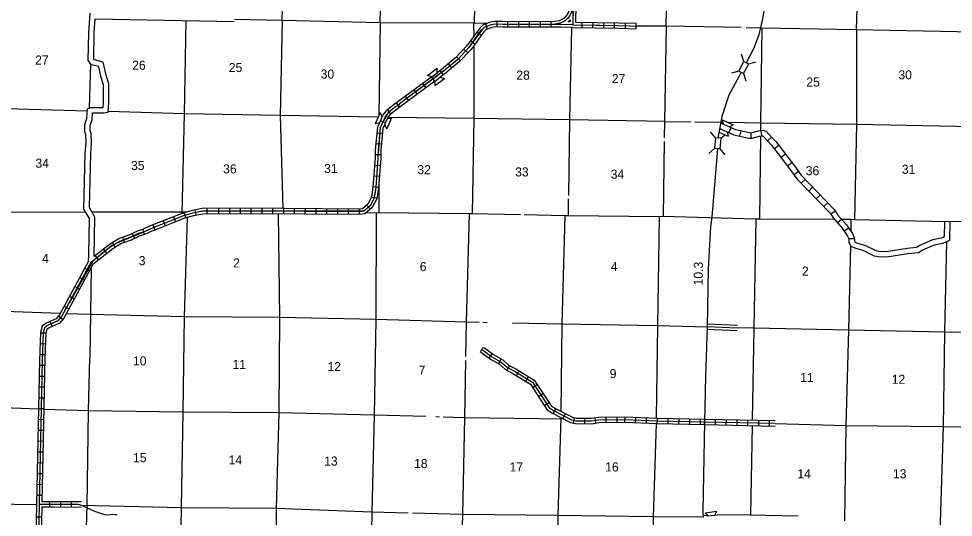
# Model space of a CAD drawing. Extents: x 949579 to 1405056, y 15751001 to 16136518.
# Drawn here: x 1140609 to 1192169, y 15782114 to 15809602 of the extents above; entities that cross this region are included whole.
import ezdxf

# ---------------------------------------------------------------- set-up
doc = ezdxf.new("R2010")
doc.units = 0
for name, color, linetype in [('L11', 7, 'Continuous'), ('L13', 7, 'Continuous'), ('L14', 7, 'Continuous'), ('L18', 7, 'Continuous'), ('L28', 7, 'Continuous'), ('L3', 7, 'Continuous'), ('L8', 7, 'Continuous'), ('L9', 7, 'Continuous')]:
    doc.layers.add(name, color=color, linetype=linetype)

msp = doc.modelspace()

# ---------------------------------------------------------------- linework, layer by layer
at = {"layer": 'L11'}
for p, q in [((1144831, 15809599), (1152505, 15809456)), ((1178363, 15782256), (1178645, 15782188))]:
    msp.add_line(p, q, dxfattribs=at)
for points in [[(1145262, 15804705), (1145286, 15804999), (1145282, 15805963), (1145147, 15806417), (1145022, 15806969), (1144622, 15807068), (1144445, 15807294), (1144478, 15808818), (1144550, 15809904)], [(1145543, 15804458), (1145586, 15804987), (1145582, 15806007), (1145438, 15806493), (1145274, 15807215), (1144795, 15807334), (1144747, 15807395), (1144778, 15808805), (1144831, 15809599)], [(1144282, 15802164), (1144328, 15802742), (1144315, 15803212), (1144259, 15803373), (1144258, 15803763), (1144367, 15804108), (1144390, 15804433), (1144410, 15804642), (1144581, 15804711), (1145262, 15804705)], [(1144582, 15802148), (1144628, 15802735), (1144613, 15803266), (1144559, 15803424), (1144558, 15803717), (1144664, 15804051), (1144689, 15804409), (1144690, 15804410), (1145327, 15804404), (1145543, 15804458)], [(1144463, 15796233), (1144478, 15796588), (1144513, 15798586), (1144208, 15799110), (1144282, 15802164)], [(1144776, 15796487), (1144815, 15798664), (1144510, 15799187), (1144582, 15802148)], [(1191679, 15798401), (1191659, 15797616)], [(1191979, 15798393), (1191953, 15797380)], [(1191659, 15797616), (1191604, 15797546), (1191501, 15797497), (1191027, 15797407), (1190328, 15797101), (1190146, 15796985), (1189627, 15796941), (1188472, 15796757), (1188066, 15796765), (1187916, 15796796), (1187311, 15797097), (1186898, 15797216), (1186742, 15797277)], [(1191953, 15797380), (1191595, 15797210), (1191116, 15797119), (1190469, 15796836), (1190245, 15796693), (1189663, 15796643), (1188493, 15796457), (1188033, 15796466), (1187818, 15796510), (1187202, 15796816), (1186802, 15796931), (1186511, 15797045)], [(1178585, 15792490), (1180243, 15792414)], [(1178599, 15792789), (1180256, 15792714)], [(1179007, 15782232), (1179279, 15782265), (1180956, 15782256), (1183606, 15782202)]]:
    msp.add_lwpolyline(points, dxfattribs=at)
at = {"layer": 'L13'}
for p, q in [((1160559, 15809377), (1160476, 15804266)), ((1165708, 15809362), (1165709, 15808617)), ((1144570, 15807135), (1144494, 15804676)), ((1181530, 15803136), (1181468, 15798549)), ((1160471, 15800399), (1160470, 15798893)), ((1149843, 15798935), (1144659, 15798932)), ((1186523, 15798527), (1186510, 15797899)), ((1144566, 15793286), (1143230, 15793334)), ((1181065, 15787171), (1180989, 15782255)), ((1144364, 15782756), (1144246, 15777677))]:
    msp.add_line(p, q, dxfattribs=at)
for points in [[(1160559, 15809377), (1160687, 15814726), (1160745, 15819951)], [(1176329, 15809187), (1176447, 15814470), (1176572, 15819380)], [(1186835, 15808989), (1186995, 15814312), (1187078, 15819496)], [(1155140, 15809496), (1155292, 15814819)], [(1165755, 15809362), (1165856, 15814611)], [(1149835, 15809506), (1149737, 15804355), (1149614, 15798869)], [(1166451, 15809343), (1165755, 15809362), (1160559, 15809377), (1155140, 15809496), (1152507, 15809562)], [(1155140, 15809496), (1155035, 15804258), (1155176, 15799134)], [(1171114, 15809117), (1170994, 15804036), (1170931, 15799863)], [(1180466, 15809109), (1176329, 15809187), (1174659, 15809195)], [(1176329, 15809187), (1176234, 15803914), (1176222, 15803039)], [(1210814, 15808594), (1208190, 15808627), (1202912, 15808710), (1197666, 15808767), (1192363, 15808876), (1186835, 15808989), (1181607, 15809088), (1180735, 15809104)], [(1181607, 15809088), (1181539, 15803851), (1181534, 15803440)], [(1186835, 15808989), (1186820, 15803771), (1186715, 15798511)], [(1165709, 15808114), (1165713, 15804099), (1165634, 15798846)], [(1144398, 15804512), (1139250, 15804648), (1134011, 15804720), (1128730, 15804816), (1125776, 15804885)], [(1160435, 15804171), (1155035, 15804258), (1149737, 15804355), (1145544, 15804479)], [(1177693, 15803897), (1176234, 15803914), (1176267, 15803939), (1170994, 15804036), (1165713, 15804099), (1160976, 15804164)], [(1179462, 15803876), (1177918, 15803894)], [(1210641, 15803420), (1208128, 15803478), (1202797, 15803582), (1197566, 15803604), (1192319, 15803667), (1186820, 15803771), (1181539, 15803851), (1179771, 15803872)], [(1176219, 15802837), (1176162, 15798695)], [(1144307, 15798939), (1139464, 15798920), (1139138, 15798927), (1134167, 15798933), (1133882, 15798932), (1128995, 15798929), (1128610, 15798953), (1125630, 15798955), (1123722, 15798992), (1120374, 15799101), (1118449, 15799155), (1115068, 15799231), (1113185, 15799269), (1109770, 15799378)], [(1170928, 15799663), (1170915, 15798742)], [(1149398, 15773658), (1149490, 15777399), (1149586, 15782643), (1149691, 15787912), (1149754, 15793173), (1149916, 15798644)], [(1154923, 15798836), (1154993, 15793126), (1154955, 15787866), (1154808, 15782597), (1154771, 15777286), (1154738, 15775342)], [(1168292, 15798792), (1165634, 15798846), (1165466, 15798838), (1160470, 15798893), (1160336, 15798884), (1159766, 15798892)], [(1160336, 15798884), (1160308, 15793013), (1160220, 15787753), (1160098, 15782400), (1159998, 15777000)], [(1165466, 15798838), (1165288, 15792866), (1165259, 15790976)], [(1185615, 15798531), (1181468, 15798549), (1181284, 15798557), (1176162, 15798695), (1175944, 15798678), (1170915, 15798742), (1170739, 15798741), (1168496, 15798787)], [(1170739, 15798741), (1170569, 15792761), (1170526, 15787949)], [(1175944, 15798678), (1175841, 15792664), (1175780, 15787589)], [(1181284, 15798557), (1181172, 15792543), (1181071, 15787471)], [(1201919, 15798288), (1197445, 15798335), (1196691, 15798341), (1192222, 15798415), (1191829, 15798397), (1186715, 15798511), (1186523, 15798527), (1186020, 15798529)], [(1186493, 15797092), (1186395, 15792430), (1186240, 15787160), (1186168, 15781925)], [(1191802, 15797308), (1191676, 15792325), (1191612, 15787106), (1191449, 15781837), (1191336, 15776567), (1191231, 15771290), (1191113, 15765845)], [(1144606, 15795869), (1144529, 15790878)], [(1142895, 15793346), (1139301, 15793475), (1134037, 15793555), (1128898, 15793710), (1123609, 15793798), (1118344, 15793920), (1113105, 15793949), (1109607, 15794050)], [(1166008, 15792852), (1165288, 15792866), (1160308, 15793013), (1154993, 15793126), (1149754, 15793173), (1144566, 15793286)], [(1166448, 15792843), (1166218, 15792847)], [(1178592, 15792602), (1175841, 15792664), (1170569, 15792761), (1167855, 15792815)], [(1201770, 15792199), (1196580, 15792286), (1191676, 15792325), (1186395, 15792430), (1181172, 15792543), (1180246, 15792564)], [(1144506, 15790878), (1144444, 15787975), (1144364, 15782756)], [(1165256, 15790759), (1165208, 15787597), (1165086, 15782269), (1164939, 15777075), (1164792, 15771756), (1164729, 15766487)], [(1141695, 15788075), (1139238, 15788164), (1133990, 15788286), (1128760, 15788407), (1126807, 15788431)], [(1163069, 15787664), (1160220, 15787753), (1154955, 15787866), (1149691, 15787912), (1144444, 15787975), (1141994, 15788064)], [(1163828, 15787640), (1163626, 15787646)], [(1170704, 15787523), (1165208, 15787597), (1164028, 15787634)], [(1170525, 15787614), (1170350, 15782214), (1170270, 15776937), (1170090, 15771659), (1170019, 15766424)], [(1175773, 15787289), (1175614, 15782143), (1175493, 15776849), (1175413, 15771613), (1175325, 15766319)], [(1201665, 15786988), (1196492, 15787017), (1191612, 15787106), (1186240, 15787160), (1182343, 15787265)], [(1141585, 15782803), (1139108, 15782845), (1133877, 15783058), (1128621, 15783188), (1128124, 15783190)], [(1162095, 15782347), (1160098, 15782400), (1154808, 15782597), (1149586, 15782643), (1144063, 15782763)], [(1178370, 15782128), (1175614, 15782143), (1170350, 15782214), (1165086, 15782269), (1162340, 15782341)]]:
    msp.add_lwpolyline(points, dxfattribs=at)
at = {"layer": 'L18'}
for p, q in [((1180617, 15807246), (1180493, 15807649)), ((1180339, 15806718), (1180617, 15807246)), ((1180602, 15806579), (1180881, 15807106)), ((1180617, 15807246), (1180881, 15807106)), ((1180881, 15807106), (1181284, 15807231)), ((1163159, 15806474), (1163692, 15806868)), ((1163397, 15806403), (1163159, 15806474)), ((1163397, 15806403), (1163691, 15806620)), ((1163575, 15806163), (1163868, 15806380)), ((1163691, 15806620), (1163692, 15806868)), ((1163868, 15806380), (1164106, 15806309)), ((1180339, 15806718), (1179936, 15806594)), ((1180339, 15806718), (1180602, 15806579)), ((1180602, 15806579), (1180727, 15806176)), ((1163573, 15805914), (1164106, 15806309)), ((1163575, 15806163), (1163573, 15805914)), ((1160542, 15804420), (1160280, 15803811)), ((1160666, 15804204), (1160542, 15804420)), ((1160522, 15803870), (1160280, 15803811)), ((1160666, 15804204), (1160522, 15803870)), ((1160940, 15804086), (1160796, 15803752)), ((1161182, 15804145), (1160920, 15803536)), ((1160940, 15804086), (1161182, 15804145)), ((1179428, 15804025), (1180033, 15803755)), ((1179483, 15803783), (1179428, 15804025)), ((1160796, 15803752), (1160920, 15803536)), ((1179048, 15803043), (1178775, 15803364)), ((1179241, 15803346), (1179749, 15803119)), ((1179361, 15803511), (1179259, 15803454)), ((1179361, 15803511), (1179694, 15803362)), ((1179483, 15803783), (1179816, 15803634)), ((1179694, 15803362), (1179749, 15803119)), ((1179816, 15803634), (1180033, 15803755)), ((1179048, 15803043), (1178999, 15802448)), ((1179345, 15803018), (1179048, 15803043)), ((1179345, 15803018), (1179296, 15802424)), ((1179345, 15803018), (1179562, 15803203)), ((1178999, 15802448), (1178677, 15802175)), ((1179296, 15802424), (1178999, 15802448)), ((1179296, 15802424), (1179569, 15802102)), ((1178473, 15782368), (1179131, 15782447)), ((1178645, 15782188), (1178473, 15782368)), ((1178645, 15782188), (1179007, 15782232)), ((1179007, 15782232), (1179131, 15782447))]:
    msp.add_line(p, q, dxfattribs=at)
at = {"layer": 'L3'}
for p, q in [((1180468, 15806650), (1180356, 15806438)), ((1179153, 15802435), (1178839, 15798669))]:
    msp.add_line(p, q, dxfattribs=at)
for points in [[(1181732, 15810144), (1181664, 15809695), (1181436, 15808716), (1181154, 15807947), (1180747, 15807177)], [(1180356, 15806438), (1179784, 15805385), (1179401, 15804209), (1179299, 15803703), (1179204, 15803121), (1179198, 15803030)], [(1178839, 15798669), (1178778, 15798120), (1178640, 15795806), (1178592, 15792639), (1178507, 15789883)], [(1178507, 15789883), (1178452, 15787374), (1178353, 15782450), (1178371, 15782100)]]:
    msp.add_lwpolyline(points, dxfattribs=at)
at = {"layer": 'L8'}
for p, q in [((1166478, 15809033), (1166372, 15809312)), ((1166998, 15809150), (1167005, 15809448)), ((1167598, 15809143), (1167598, 15809441)), ((1168194, 15809142), (1168195, 15809440)), ((1168791, 15809141), (1168791, 15809440)), ((1169388, 15809141), (1169388, 15809439)), ((1169984, 15809140), (1169984, 15809438)), ((1171679, 15809408), (1171674, 15809110)), ((1172275, 15809399), (1172271, 15809101)), ((1172872, 15809390), (1172867, 15809092)), ((1173468, 15809381), (1173464, 15809082)), ((1174067, 15809367), (1174058, 15809069)), ((1174663, 15809350), (1174655, 15809052)), ((1166126, 15808677), (1165886, 15808855)), ((1165382, 15807723), (1165166, 15807929)), ((1165770, 15808198), (1165531, 15808376)), ((1164970, 15807291), (1164754, 15807497)), ((1164508, 15806889), (1164316, 15807117)), ((1163561, 15806153), (1163383, 15806393)), ((1164032, 15806500), (1163867, 15806752)), ((1163082, 15805798), (1162904, 15806038)), ((1162602, 15805443), (1162425, 15805682)), ((1161630, 15804722), (1161453, 15804961)), ((1162123, 15805087), (1161946, 15805327)), ((1161140, 15804358), (1160962, 15804598)), ((1160840, 15803858), (1160566, 15803976)), ((1160676, 15803270), (1160379, 15803301)), ((1179905, 15803596), (1179783, 15803323)), ((1180441, 15803424), (1180378, 15803133)), ((1180997, 15803317), (1180991, 15803019)), ((1181555, 15803442), (1181595, 15803146)), ((1182143, 15803071), (1181926, 15802866)), ((1160615, 15802677), (1160318, 15802707)), ((1182541, 15802607), (1182304, 15802425)), ((1160580, 15802097), (1160282, 15802097)), ((1182903, 15802133), (1182666, 15801952)), ((1160547, 15801490), (1160249, 15801513)), ((1183266, 15801659), (1183029, 15801478)), ((1160500, 15800895), (1160203, 15800919)), ((1183623, 15801177), (1183382, 15801001)), ((1183995, 15800739), (1183781, 15800532)), ((1160454, 15800300), (1160156, 15800324)), ((1184409, 15800310), (1184195, 15800103)), ((1160364, 15799700), (1160069, 15799745)), ((1184824, 15799880), (1184609, 15799673)), ((1160009, 15799104), (1159814, 15799329)), ((1185238, 15799451), (1185023, 15799244)), ((1149154, 15798682), (1149263, 15798405)), ((1149720, 15798905), (1149829, 15798627)), ((1150326, 15799059), (1150380, 15798765)), ((1150986, 15799135), (1150988, 15798837)), ((1151623, 15799139), (1151624, 15798840)), ((1152240, 15799142), (1152241, 15798844)), ((1152832, 15799145), (1152834, 15798847)), ((1153438, 15798847), (1153440, 15799145)), ((1154034, 15798843), (1154036, 15799141)), ((1154631, 15798839), (1154633, 15799137)), ((1155227, 15798834), (1155229, 15799133)), ((1155824, 15798830), (1155826, 15799129)), ((1156420, 15798826), (1156423, 15799124)), ((1157017, 15798822), (1157019, 15799120)), ((1157614, 15798818), (1157616, 15799116)), ((1158210, 15798813), (1158212, 15799112)), ((1158807, 15798809), (1158809, 15799107)), ((1159403, 15798805), (1159405, 15799103)), ((1185660, 15798990), (1185408, 15798829)), ((1148005, 15798231), (1148117, 15797954)), ((1148585, 15798459), (1148694, 15798181)), ((1186009, 15798540), (1185788, 15798340)), ((1146871, 15797758), (1146996, 15797487)), ((1147455, 15797981), (1147538, 15797695)), ((1186398, 15798062), (1186151, 15797895)), ((1145783, 15797252), (1145937, 15796997)), ((1146344, 15797550), (1146445, 15797269)), ((1186709, 15797466), (1186411, 15797458)), ((1145279, 15796883), (1145464, 15796649)), ((1144828, 15796526), (1145012, 15796292)), ((1144257, 15795853), (1144519, 15795711)), ((1143971, 15795326), (1144233, 15795184)), ((1143709, 15794843), (1143971, 15794700)), ((1143418, 15794307), (1143680, 15794164)), ((1143115, 15793750), (1143378, 15793607)), ((1142807, 15793218), (1143042, 15793030)), ((1142326, 15792906), (1142450, 15792634)), ((1141814, 15792290), (1142112, 15792278)), ((1142112, 15792262), (1142059, 15790901)), ((1141791, 15791694), (1142089, 15791682)), ((1166087, 15791213), (1166217, 15791482)), ((1141767, 15791098), (1142065, 15791086)), ((1166557, 15790893), (1166732, 15791135)), ((1141748, 15790499), (1142046, 15790492)), ((1167087, 15790583), (1167232, 15790844)), ((1167553, 15790212), (1167694, 15790475)), ((1141735, 15789902), (1142033, 15789896)), ((1168067, 15789924), (1168220, 15790180)), ((1168579, 15789617), (1168732, 15789873)), ((1168962, 15789274), (1169212, 15789437)), ((1141722, 15789306), (1142020, 15789299)), ((1169289, 15788774), (1169538, 15788937)), ((1141709, 15788709), (1142007, 15788703)), ((1169615, 15788275), (1169864, 15788438)), ((1141696, 15788113), (1141994, 15788106)), ((1170099, 15787831), (1170233, 15788097)), ((1170631, 15787561), (1170766, 15787827)), ((1141683, 15787516), (1141982, 15787510)), ((1171210, 15787313), (1171275, 15787604)), ((1171835, 15787279), (1171838, 15787577)), ((1172453, 15787313), (1172407, 15787607)), ((1173026, 15787346), (1173022, 15787644)), ((1173623, 15787354), (1173619, 15787652)), ((1174048, 15787360), (1174060, 15787658)), ((1174644, 15787335), (1174656, 15787634)), ((1175240, 15787311), (1175252, 15787609)), ((1175836, 15787287), (1175848, 15787585)), ((1176435, 15787273), (1176442, 15787571)), ((1177031, 15787259), (1177038, 15787557)), ((1177628, 15787245), (1177635, 15787543)), ((1178224, 15787231), (1178231, 15787529)), ((1178449, 15787225), (1178455, 15787524)), ((1179046, 15787213), (1179052, 15787511)), ((1179642, 15787201), (1179648, 15787499)), ((1180239, 15787189), (1180245, 15787487)), ((1180835, 15787177), (1180841, 15787475)), ((1181432, 15787165), (1181438, 15787463)), ((1182028, 15787153), (1182034, 15787451)), ((1141670, 15786920), (1141969, 15786913)), ((1141657, 15786323), (1141956, 15786317)), ((1141645, 15785727), (1141943, 15785720)), ((1141632, 15785130), (1141930, 15785124)), ((1141620, 15784534), (1141918, 15784528)), ((1141608, 15783937), (1141906, 15783931)), ((1141596, 15783341), (1141894, 15783335)), ((1142331, 15782686), (1142332, 15782984)), ((1142928, 15782684), (1142929, 15782982)), ((1143524, 15782682), (1143526, 15782980)), ((1141574, 15782147), (1141873, 15782142))]:
    msp.add_line(p, q, dxfattribs=at)
for points in [[(1172461, 15830719), (1172360, 15830263), (1172123, 15829735), (1172078, 15829560), (1172008, 15829445), (1171972, 15829313), (1171956, 15828955), (1172118, 15827984), (1172109, 15827176), (1172055, 15826985), (1171870, 15826556), (1171824, 15826332), (1171829, 15825031), (1171631, 15824352), (1171637, 15824235), (1171443, 15823373), (1171258, 15814516), (1171233, 15812199), (1171177, 15809266)], [(1172452, 15830241), (1172265, 15829685), (1172217, 15829502), (1172148, 15829386), (1172121, 15829289), (1172107, 15828964), (1172268, 15827996), (1172259, 15827154), (1172197, 15826935), (1172014, 15826511), (1171974, 15826317), (1171979, 15825010), (1171782, 15824334), (1171787, 15824222), (1171592, 15823354), (1171408, 15814514), (1171383, 15812197), (1171330, 15809414)], [(1171443, 15823373), (1171258, 15814516), (1171233, 15812199), (1171175, 15809958), (1171177, 15809266)], [(1171047, 15810298), (1170948, 15809988), (1170884, 15809854), (1170800, 15809737), (1170728, 15809662), (1170679, 15809622), (1170601, 15809570), (1170417, 15809494), (1170084, 15809439)], [(1171139, 15810109), (1171125, 15810051), (1171088, 15809933), (1171014, 15809777), (1170915, 15809640), (1170829, 15809551), (1170768, 15809502), (1170673, 15809437), (1170458, 15809349), (1170188, 15809304)], [(1171032, 15809546), (1170917, 15809426)], [(1171032, 15809546), (1171030, 15809422)], [(1170544, 15809289), (1167318, 15809292), (1166894, 15809301), (1166668, 15809265), (1166315, 15809131), (1166077, 15808927), (1165431, 15807991), (1165431, 15807991), (1164809, 15807338), (1164145, 15806779), (1164145, 15806779), (1163807, 15806545), (1161621, 15804900), (1161518, 15804794), (1161417, 15804754), (1160985, 15804414), (1160673, 15803887), (1160558, 15803581), (1160430, 15801917)], [(1171177, 15809266), (1170544, 15809289), (1167318, 15809292), (1166894, 15809301), (1166668, 15809265), (1166315, 15809131), (1166161, 15808976), (1165431, 15807991), (1164809, 15807338), (1164145, 15806779), (1164103, 15806738), (1163807, 15806545), (1163738, 15806471), (1161621, 15804900)], [(1170084, 15809439), (1167320, 15809442), (1166883, 15809452), (1166629, 15809410), (1166231, 15809259), (1166047, 15809074), (1165316, 15808088), (1164706, 15807447), (1164045, 15806891), (1164009, 15806856), (1163691, 15806620)], [(1171172, 15809116), (1170541, 15809139), (1167317, 15809142), (1166904, 15809151), (1166707, 15809119), (1166398, 15809002), (1166275, 15808878), (1165546, 15807894), (1164912, 15807229), (1164246, 15806667), (1164196, 15806620), (1163868, 15806380)], [(1171030, 15809422), (1170917, 15809426)], [(1171175, 15809116), (1173715, 15809078), (1174655, 15809051)], [(1171330, 15809414), (1173722, 15809378), (1174663, 15809351)], [(1171677, 15809259), (1173718, 15809228), (1174901, 15809194)], [(1163397, 15806403), (1161331, 15804877)], [(1163575, 15806163), (1161510, 15804636)], [(1161331, 15804877), (1160879, 15804521), (1160710, 15804312), (1160666, 15804204)], [(1161417, 15804754), (1160985, 15804414), (1160839, 15804233), (1160558, 15803581), (1160432, 15802358), (1160430, 15801917), (1160304, 15800294), (1160216, 15799721), (1159990, 15799284), (1159642, 15798983), (1159458, 15798954), (1153199, 15798998)], [(1161510, 15804636), (1161091, 15804306), (1160969, 15804155), (1160940, 15804086)], [(1160522, 15803870), (1160412, 15803619), (1160282, 15802366), (1160280, 15801923), (1160154, 15800311), (1160071, 15799768), (1159870, 15799379), (1159576, 15799124), (1159446, 15799104), (1153200, 15799148)], [(1179330, 15803853), (1179483, 15803783)], [(1160796, 15803752), (1160705, 15803543), (1160582, 15802350), (1160580, 15801911), (1160453, 15800277), (1160361, 15799674), (1160110, 15799189), (1159707, 15798842), (1159469, 15798804), (1153198, 15798848)], [(1179274, 15803550), (1179361, 15803511)], [(1179694, 15803362), (1180054, 15803201), (1180897, 15803020), (1181066, 15803017), (1181471, 15803129), (1181640, 15803151), (1181664, 15803142), (1182141, 15802637), (1183158, 15801307), (1183544, 15800776), (1185378, 15798875), (1185554, 15798598), (1186037, 15798062), (1186340, 15797615), (1186410, 15797469), (1186414, 15797290), (1186511, 15797045)], [(1179816, 15803634), (1180148, 15803488), (1180931, 15803320), (1181028, 15803318), (1181411, 15803423), (1181677, 15803459), (1181835, 15803397), (1182370, 15802832), (1183399, 15801486), (1183775, 15800969), (1185615, 15799061), (1185794, 15798780), (1186273, 15798247), (1186601, 15797764), (1186708, 15797540), (1186713, 15797351), (1186742, 15797277)], [(1160430, 15801917), (1160304, 15800294), (1160189, 15799630), (1159990, 15799284), (1159642, 15798983), (1150815, 15798983)], [(1153199, 15798998), (1150748, 15798985), (1150221, 15798888), (1149709, 15798740), (1148061, 15798093), (1147885, 15798022), (1147497, 15797838), (1147204, 15797753), (1147094, 15797697), (1146749, 15797538), (1146270, 15797365), (1146178, 15797317), (1145713, 15797035), (1144695, 15796232), (1144611, 15796192), (1142979, 15793185), (1142762, 15792941), (1142206, 15792687), (1142036, 15792566), (1141963, 15792284)], [(1150815, 15798983), (1150221, 15798888), (1149709, 15798740), (1148061, 15798093), (1147497, 15797838), (1147144, 15797688), (1146244, 15797315), (1145748, 15797093), (1144695, 15796232), (1143395, 15793918)], [(1153200, 15798848), (1150762, 15798835), (1150255, 15798742), (1149757, 15798598), (1148117, 15797953), (1147945, 15797884), (1147551, 15797698), (1147259, 15797613), (1147160, 15797562), (1146806, 15797399), (1146330, 15797227), (1146251, 15797186), (1145799, 15796912), (1144703, 15796047)], [(1153198, 15799148), (1150734, 15799135), (1150186, 15799034), (1149661, 15798883), (1148006, 15798232), (1147825, 15798159), (1147444, 15797979), (1147148, 15797893), (1147029, 15797832), (1146692, 15797677), (1146210, 15797503), (1146104, 15797448), (1145627, 15797159), (1144776, 15796487)], [(1144463, 15796233), (1142855, 15793272), (1142671, 15793064), (1142130, 15792817), (1141905, 15792656), (1141814, 15792306)], [(1144703, 15796047), (1143102, 15793099), (1142853, 15792817), (1142281, 15792556), (1142168, 15792475), (1142112, 15792262)], [(1143352, 15793886), (1142979, 15793185), (1142762, 15792941), (1142310, 15792747), (1142206, 15792687), (1142036, 15792566), (1141963, 15792284), (1141903, 15790752)], [(1178592, 15792639), (1180249, 15792564)], [(1141814, 15792306), (1141753, 15790756), (1141639, 15785489), (1141585, 15782839), (1141538, 15780082), (1141583, 15779564), (1141544, 15779248), (1141530, 15778647)], [(1141963, 15792284), (1141903, 15790752), (1141789, 15785486), (1141735, 15782837), (1141688, 15780087), (1141734, 15779561), (1141693, 15779236), (1141677, 15778545), (1141650, 15778462)], [(1166217, 15791483), (1166320, 15791434), (1166800, 15791087), (1167318, 15790797), (1167635, 15790507), (1168026, 15790297), (1169054, 15789681), (1169994, 15788241), (1170076, 15788201), (1170183, 15788123), (1171153, 15787632), (1171369, 15787584), (1172190, 15787574), (1172607, 15787640), (1174056, 15787659)], [(1166087, 15791213), (1166166, 15791175), (1166638, 15790834), (1167141, 15790552), (1167461, 15790261), (1167878, 15790036), (1168841, 15789459), (1169788, 15788008), (1169921, 15787943), (1170027, 15787866), (1171052, 15787347), (1171334, 15787284), (1172212, 15787274), (1172632, 15787340), (1174052, 15787358)], [(1166152, 15791348), (1166243, 15791304), (1166719, 15790960), (1167229, 15790674), (1167548, 15790384), (1167952, 15790167), (1168947, 15789570), (1169891, 15788124), (1169998, 15788072), (1170105, 15787994), (1171103, 15787489), (1171351, 15787434), (1172201, 15787424), (1172620, 15787490), (1174054, 15787509)], [(1141903, 15790752), (1141789, 15785486), (1141735, 15782837), (1141688, 15780087), (1141734, 15779561), (1141650, 15778462)], [(1142059, 15790901), (1141938, 15785483), (1141888, 15782986)], [(1174052, 15787358), (1175839, 15787286), (1178449, 15787224)], [(1174054, 15787509), (1175844, 15787436), (1178452, 15787374)], [(1174056, 15787659), (1175849, 15787586), (1178456, 15787524)], [(1178452, 15787374), (1182343, 15787296)], [(1178452, 15787374), (1182343, 15787296)], [(1178455, 15787524), (1182346, 15787446)], [(1178449, 15787224), (1182340, 15787146)], [(1141735, 15782837), (1142537, 15782842), (1143879, 15782830), (1144069, 15782775), (1144787, 15782443), (1145334, 15782265), (1145483, 15782245), (1145859, 15782286), (1145992, 15782275), (1146025, 15782241)], [(1141735, 15782837), (1142544, 15782834), (1143879, 15782830), (1144069, 15782775), (1144787, 15782443), (1145334, 15782265), (1145483, 15782245), (1145859, 15782286), (1146025, 15782241)], [(1141883, 15782686), (1141838, 15780092), (1141885, 15779558), (1141843, 15779225), (1141827, 15778520), (1141807, 15778460)], [(1141883, 15782686), (1142543, 15782684), (1144062, 15782679)], [(1141888, 15782986), (1142544, 15782984), (1144066, 15782979)]]:
    msp.add_lwpolyline(points, dxfattribs=at)
at = {"layer": 'L9'}
msp.add_lwpolyline([(1171177, 15809266), (1173718, 15809228), (1174901, 15809194)], dxfattribs=at)

# ---------------------------------------------------------------- texts
at = {"layer": 'L14'}
for s, p in [('27', (1141515, 15807074)), ('26', (1146869, 15806787)), ('25', (1152201, 15806661)), ('30', (1157268, 15806303)), ('28', (1168060, 15806241)), ('27', (1173331, 15806052)), ('30', (1189142, 15806258)), ('25', (1184061, 15805864)), ('34', (1141535, 15801387)), ('35', (1146806, 15801262)), ('36', (1151888, 15801073)), ('31', (1157456, 15801094)), ('32', (1162601, 15801031)), ('33', (1167998, 15800906)), ('34', (1173268, 15800780)), ('36', (1184028, 15800972)), ('31', (1189330, 15801048)), ('4', (1141898, 15796137)), ('3', (1147231, 15796012)), ('2', (1152439, 15795886)), ('6', (1162736, 15795686)), ('4', (1173278, 15795688)), ('2', (1183819, 15795437)), ('10', (1146917, 15790488)), ('11', (1152402, 15790295)), ('12', (1157647, 15790175)), ('7', (1162675, 15789974)), ('9', (1173215, 15789785)), ('11', (1183720, 15789576)), ('12', (1188774, 15789472)), ('15', (1146917, 15785153)), ('14', (1152188, 15785028)), ('13', (1157459, 15784965)), ('18', (1162422, 15784827)), ('17', (1167692, 15784639)), ('16', (1172964, 15784639)), ('14', (1183568, 15784262)), ('13', (1188839, 15784262))]:
    msp.add_text(s, height=500, rotation=0.0001, dxfattribs=at).set_placement(p)
at = {"layer": 'L28'}
msp.add_text('10.3', height=500, rotation=89.1426, dxfattribs=at).set_placement((1178339, 15794897))

doc.saveas('drawing.dxf')
